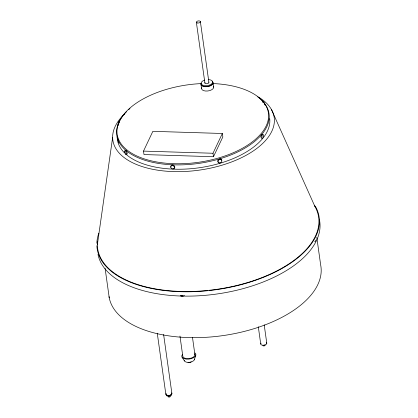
<?xml version="1.0" encoding="UTF-8"?>
<svg xmlns="http://www.w3.org/2000/svg" width="418" height="418" viewBox="0 0 418 418"><rect width="100%" height="100%" fill="white"/><g stroke="black" fill="none" stroke-linecap="round" stroke-linejoin="round"><path stroke-width="0.63" d="M97.337 244.791L112.63 137.538M194.302 359.825L195.713 355.64M143.505 151.102L152.857 131.33L222.345 133.488L222.831 136.958L213.478 156.724L143.996 154.566L143.505 151.102L212.992 153.254L222.345 133.488M182.029 357.113L184.416 360.891M271.449 109.532L314.895 206.435M316.792 237.393L320.663 264.944A107.013 54.795 -8 0 1 224.435 335.388A107.013 54.795 -8 0 1 109.03 296.623M264.197 324.838L266.794 343.324M258.308 326.771L260.727 343.983M213.091 82.785L213.697 87.116M200.368 21.584L208.895 82.268M196.376 22.347L204.904 83.036M212.992 153.254L213.478 156.724M200.953 84.253L201.565 88.585M192.473 337.326L194.924 354.772M179.965 336.051L182.781 356.079A6.113 3.13 -8 0 0 189.699 358.461A6.113 3.13 -8 0 0 194.704 353.978M163.605 334.484L171.918 393.636M157.262 333.209L165.847 394.289M105.101 268.366L109.244 297.841M182.781 295.291A2.038 1.045 -8 0 1 181.25 295.327M184.364 295.28A2.038 1.045 -8 0 1 182.117 296.257A2.038 1.045 -8 0 1 180.398 295.374M315.402 240.298A2.038 1.045 -8 0 1 314.608 241.808M261.945 138.154A2.038 0.768 -83.9 0 1 261.046 136.278A2.038 0.768 -83.9 0 1 262.29 134.408M171.077 166.667A2.038 1.573 35.7 0 1 172.326 164.948A2.038 1.573 35.7 0 1 174.656 166.406A2.038 1.573 35.7 0 1 173.815 168.376M119.208 122.981A2.038 0.768 -83.9 0 1 119.344 122.505M118.519 125.452A2.038 0.768 -83.9 0 1 118.331 122.636A2.038 0.768 -83.9 0 1 119.527 121.847M262.363 102.034A2.038 0.57 72.1 0 1 262.556 102.185M262.943 102.055A2.038 0.57 72.1 0 1 263.805 102.332A2.038 0.57 72.1 0 1 264.584 104.897M218.264 162.278A2.038 1.656 -41.8 0 1 218.844 159.227A2.038 1.656 -41.8 0 1 221.456 160.34M219.11 162.565A2.038 1.656 -41.8 0 1 218.656 162.482M125.588 150.658A2.038 0.57 72.1 0 1 126.962 152.22A2.038 0.57 72.1 0 1 126.633 154.028M314.284 205.395A111.601 57.146 -8 0 1 221.817 288.551A111.601 57.146 -8 0 1 97.436 241.787M258.632 97.175A81.468 41.716 -8 0 1 249.525 153.349A81.468 41.716 -8 0 1 142.914 166.813A81.468 41.716 -8 0 1 124.376 114.135M269.714 118.66A76.881 39.365 -8 0 1 263.91 136.879M262.692 138.431A76.881 39.365 -8 0 1 194.976 168.308A76.881 39.365 -8 0 1 125.619 153.939M124.632 153.009A76.881 39.365 -8 0 1 117.181 137.047M257.728 96.856A76.881 39.365 -8 0 1 198.477 163.448A76.881 39.365 -8 0 1 122.897 115.896M123.723 114.861A76.881 39.365 -8 0 1 126.455 111.82M128.592 109.756A76.881 39.365 -8 0 1 129.972 108.528M213.055 83.569A76.374 39.104 -8 0 1 248.752 144.409A76.374 39.104 -8 0 1 121.831 144.827A76.374 39.104 -8 0 1 201.042 83.605M118.916 143.04A76.374 39.104 -8 0 1 117.568 136.122M171.495 392.894A3.057 1.567 -8 0 1 168.909 395.538A3.057 1.567 -8 0 1 166.239 393.458M169.959 396.118A1.019 0.522 -8 0 1 169.52 397.043A1.019 0.522 -8 0 1 168.266 396.536M171.464 394.043A2.686 1.374 -8 0 1 170.236 395.02M169.593 395.224A2.686 1.374 -8 0 1 166.583 394.905M171.573 394.195A2.686 1.374 -8 0 1 169.029 396.217A2.686 1.374 -8 0 1 166.421 394.749M266.376 342.582A3.057 1.567 -8 0 1 263.789 345.226A3.057 1.567 -8 0 1 261.119 343.152M264.803 344.892A1.092 0.559 -8 0 1 264.881 345.644A1.092 0.559 -8 0 1 263.434 345.895A1.092 0.559 -8 0 1 263.105 345.19M194.955 352.928A7.132 3.652 -8 0 1 188.915 359.099A7.132 3.652 -8 0 1 182.687 354.25M194.464 359.119A5.157 2.639 -8 0 1 189.396 362.322A5.157 2.639 -8 0 1 184.228 360.222M191.214 361.868A2.038 1.045 -8 0 1 188.001 362.218M319.483 219.946A112.113 57.407 -8 0 1 219.92 293.551A112.113 57.407 -8 0 1 97.995 254.41M319.436 221.843A112.113 57.407 -8 0 1 208.99 290.573M207.689 290.709A112.113 57.407 -8 0 1 96.856 245.742M96.845 243.208A112.113 57.407 -8 0 1 98.831 233.197M315.245 206.074A112.113 57.407 -8 0 1 319.43 220.579M213.436 86.333A6.113 3.13 -8 0 1 207.84 90.983A6.113 3.13 -8 0 1 201.716 87.754M212.172 81.317A6.113 3.13 -8 0 1 208.023 86.526A6.113 3.13 -8 0 1 201.105 83.417M212.569 82.064A5.842 2.994 -8 0 1 207.976 86.39A5.842 2.994 -8 0 1 201.225 84.222M208.206 79.582A5.842 2.994 -8 0 1 211.853 83.71A5.842 2.994 -8 0 1 202.479 85.058A5.842 2.994 -8 0 1 204.731 80.078M208.739 82.022A2.038 1.045 -8 0 1 206.978 83.694A2.038 1.045 -8 0 1 205.003 82.482M263.262 137.616A2.038 0.768 -83.9 0 0 263.047 134.371A2.038 0.768 -83.9 0 0 261.976 137.156A2.038 0.768 -83.9 0 0 263.262 137.616M170.873 167.644A2.038 1.573 35.7 0 0 174.149 168.459A2.038 1.573 35.7 0 0 172.597 165.533A2.038 1.573 35.7 0 0 170.873 167.644M219.993 162.968A2.038 1.656 -41.8 0 0 221.592 159.937A2.038 1.656 -41.8 0 0 218.337 160.616A2.038 1.656 -41.8 0 0 219.993 162.968M124.668 151.703A2.038 0.57 72.1 0 0 126.064 154.55A2.038 0.57 72.1 0 0 125.656 151.562A2.038 0.57 72.1 0 0 124.668 151.703M197.202 22.943A2.038 1.045 -8 0 0 200.389 21.856A2.038 1.045 -8 0 0 197.526 21.099A2.038 1.045 -8 0 0 197.202 22.943"/></g></svg>
